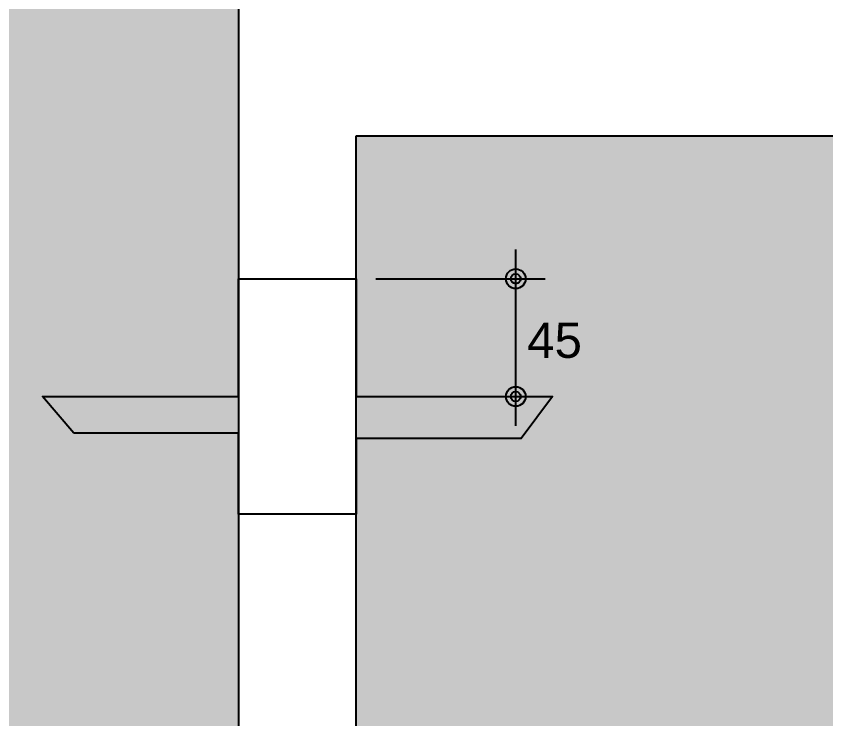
# Model space of a CAD drawing. Header units: millimetres. Extents: x 2609 to 8562, y 1432 to 7136.
# Drawn here: x 5976.7 to 6286.2, y 3790.9 to 4059.6 of the extents above; entities that cross this region are included whole.
import ezdxf

# ---------------------------------------------------------------- set-up
doc = ezdxf.new("R2010")
doc.units = ezdxf.units.MM
for name, color, linetype in [('1', 4, 'Continuous'), ('130', 24, 'Continuous'), ('18', 9, 'Continuous'), ('26', 1, 'Continuous'), ('30', 15, 'Continuous')]:
    doc.layers.add(name, color=color, linetype=linetype)
doc.styles.get("Standard").update_dxf_attribs({"font": 'arial.ttf'})

msp = doc.modelspace()

# ---------------------------------------------------------------- linework, layer by layer
at = {"layer": '1'}
for points in [[(6061.68, 4388.31), (6061.68, 4043.81)], [(6061.68, 4043.81), (6061.68, 3522.31)], [(6106.68, 3522.31), (6106.68, 4013.81)], [(6106.68, 4013.81), (6919.18, 4013.81)]]:
    msp.add_lwpolyline(points, dxfattribs=at)
at = {"layer": '130'}
for points in [[(5923.18, 3714.31), (6061.68, 4388.31), (5722.18, 4388.31)], [(5923.18, 3714.31), (6061.68, 3522.31), (6061.68, 4388.31)], [(6106.68, 3522.31), (6106.68, 4013.81), (6919.18, 4013.81)], [(6106.68, 3522.31), (6919.18, 4013.81), (6912.18, 3544.81)]]:
    msp.add_solid(points, dxfattribs=at)
at = {"layer": '18'}
for p, q in [((6061.68, 3914.17), (6061.68, 3959.17)), ((6061.68, 3959.17), (6106.68, 3959.17)), ((6106.68, 3959.17), (6106.68, 3914.17)), ((5986.68, 3914.17), (6061.68, 3914.17)), ((6106.68, 3914.17), (6181.68, 3914.17)), ((6061.68, 3900.17), (5998.68, 3900.17)), ((6061.68, 3869.17), (6061.68, 3900.17)), ((6169.68, 3898.17), (6106.68, 3898.17)), ((6106.68, 3898.17), (6106.68, 3869.17)), ((6106.68, 3869.17), (6061.68, 3869.17))]:
    msp.add_line(p, q, dxfattribs=at)
at = {"layer": '26', "color": 3, "linetype": 'Continuous'}
for p, q in [((6167.67, 3902.92), (6167.67, 3970.42)), ((6106.68, 3959.17), (6106.68, 3959.17)), ((6114.18, 3959.17), (6178.92, 3959.17)), ((6106.68, 3914.17), (6106.68, 3914.17)), ((6114.18, 3914.17), (6178.92, 3914.17))]:
    msp.add_line(p, q, dxfattribs=at)
for centre, radius in [((6167.67, 3959.17), 3.75), ((6167.67, 3959.17), 1.87), ((6167.67, 3914.17), 3.75), ((6167.67, 3914.17), 1.87)]:
    msp.add_circle(centre, radius, dxfattribs=at)
at = {"layer": '30'}
msp.add_lwpolyline([(5998.68, 3900.17), (5986.68, 3914.17), (6061.68, 3914.17), (6061.68, 3959.17), (6106.68, 3959.17), (6106.68, 3914.17), (6181.68, 3914.17), (6169.68, 3898.17), (6106.68, 3898.17), (6106.68, 3869.17), (6061.68, 3869.17), (6061.68, 3900.17), (5998.68, 3900.17)], dxfattribs=at)

# ---------------------------------------------------------------- texts
at = {"layer": '26', "color": 3, "linetype": 'Continuous'}
msp.add_text('45', height=13.5, dxfattribs=at).set_placement((6172, 3928.95))

doc.saveas('drawing.dxf')
